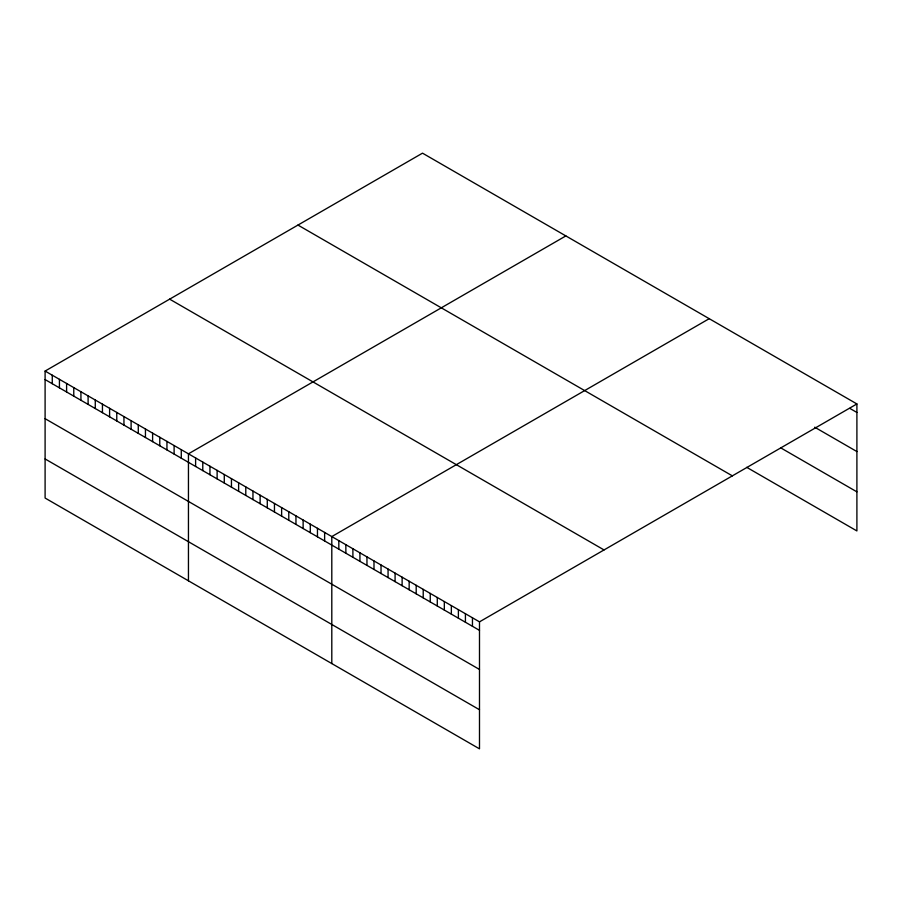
<?xml version="1.0" encoding="UTF-8"?>
<svg xmlns="http://www.w3.org/2000/svg" width="902" height="902" viewBox="0 0 902 902"><rect width="100%" height="100%" fill="white"/><g stroke="black" fill="none" stroke-linecap="round" stroke-linejoin="round"><path stroke-width="1.35" d="M45.1 371.06L479.492 621.85L479.492 748.84L45.1 498.051L45.1 371.06L422.508 153.16L856.9 403.949L856.9 530.94L746.721 467.326M565.858 235.918L188.45 453.819L188.45 580.809M709.209 318.688L331.801 536.577L331.801 663.568M479.492 621.85L856.9 403.949M849.864 408.403L856.9 412.462M814.698 427.198L856.9 451.564M780.715 447.854L856.9 491.849M297.964 225.072L732.356 475.861M169.644 299.148L604.036 549.938M45.1 379.573L479.492 630.363M45.1 418.675L479.492 669.464M45.1 458.949L479.492 709.739M472.456 617.791L472.456 626.304M465.421 613.732L465.421 622.245M458.385 609.673L458.385 618.186M451.35 605.603L451.35 614.127M444.325 601.544L444.325 610.056M437.29 597.485L437.29 605.997M430.254 593.426L430.254 601.938M423.218 589.367L423.218 597.879M416.194 585.308L416.194 593.82M409.158 581.249L409.158 589.761M402.123 577.179L402.123 585.702M395.087 573.12L395.087 581.643M388.063 569.061L388.063 577.573M381.027 565.002L381.027 573.514M373.992 560.943L373.992 569.455M366.956 556.884L366.956 565.396M359.932 552.825L359.932 561.337M352.896 548.766L352.896 557.278M345.861 544.695L345.861 553.219M338.825 540.636L338.825 549.16M324.63 532.439L324.63 540.952M317.459 528.301L317.459 536.814M310.288 524.163L310.288 532.676M303.128 520.026L303.128 528.538M295.957 515.888L295.957 524.4M288.787 511.75L288.787 520.262M281.627 507.612L281.627 516.124M274.456 503.474L274.456 511.986M267.285 499.336L267.285 507.849M260.126 495.198L260.126 503.711M252.955 491.06L252.955 499.573M245.784 486.922L245.784 495.435M238.624 482.784L238.624 491.297M231.453 478.646L231.453 487.159M224.282 474.508L224.282 483.021M217.123 470.37L217.123 478.883M209.952 466.233L209.952 474.745M202.781 462.095L202.781 470.607M195.61 457.957L195.61 466.469M181.279 449.681L181.279 458.193M174.109 445.543L174.109 454.056M166.949 441.405L166.949 449.918M159.778 437.267L159.778 445.78M152.607 433.129L152.607 441.642M145.447 428.991L145.447 437.504M138.277 424.853L138.277 433.366M131.106 420.715L131.106 429.228M123.946 416.577L123.946 425.09M116.775 412.44L116.775 420.952M109.604 408.302L109.604 416.814M102.445 404.164L102.445 412.676M95.274 400.026L95.274 408.538M88.103 395.888L88.103 404.4M80.932 391.75L80.932 400.262M73.772 387.612L73.772 396.125M66.601 383.474L66.601 391.987M59.431 379.336L59.431 387.849M52.271 375.198L52.271 383.711"/></g></svg>
